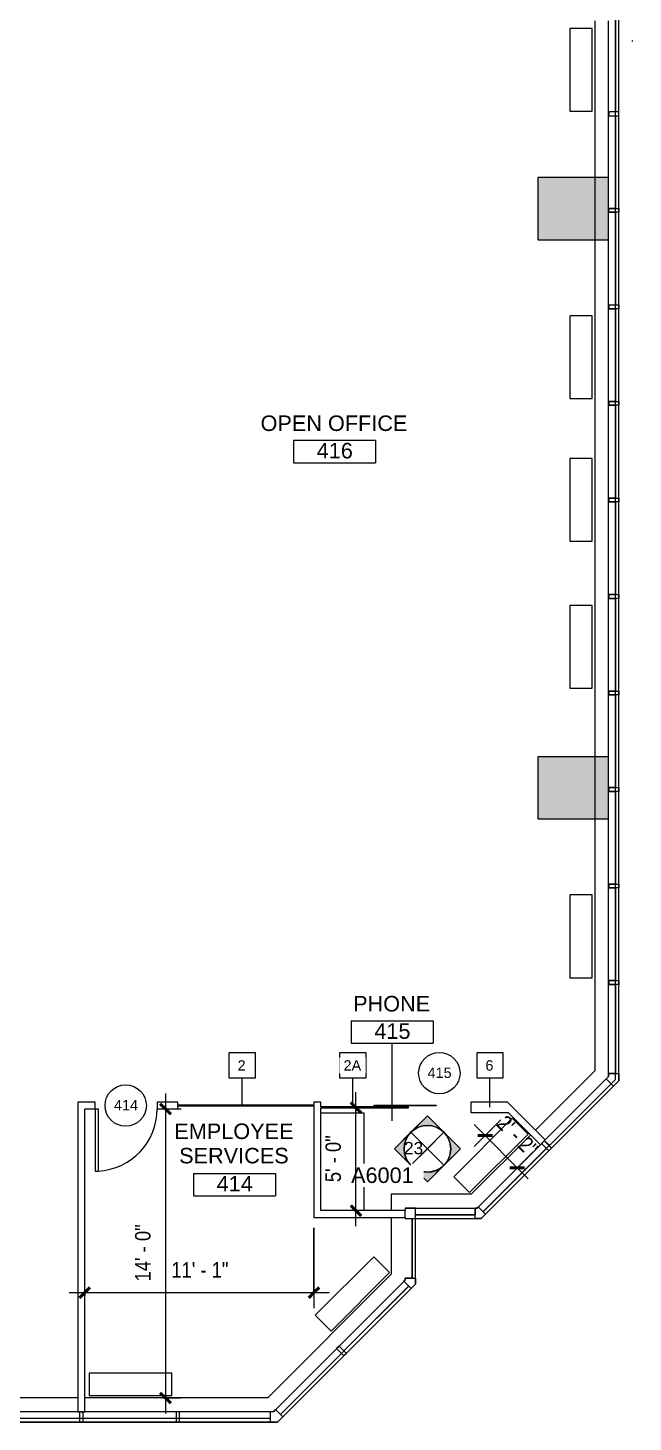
# Model space of a CAD drawing. Header units: inches. Extents: x -865 to 1895, y -762 to 1388.
# Drawn here: x 1544 to 1895, y -691 to 118 of the extents above; entities that cross this region are included whole.
import ezdxf

# ---------------------------------------------------------------- set-up
doc = ezdxf.new("R2010")
doc.units = ezdxf.units.IN
doc.header["$MEASUREMENT"] = 0
for name, color, linetype, lineweight in [('4th Floor Revit Background_dwg', 8, 'Continuous', 9), ('8309_BB$0$BB_COL_FILL', 7, 'Continuous', 9), ('8309_BB$0$BB_WIN_SILL', 7, 'Continuous', 9), ('A-ANNO-DIMS', 211, 'Continuous', 9), ('A-ANNO-DIMS-96', 211, 'Continuous', 9), ('A-ANNO-NOTE', 131, 'Continuous', 9), ('A-AREA-IDEN', 2, 'Continuous', 20), ('A-DOOR', 31, 'Continuous', 9), ('A-DOOR-IDEN', 31, 'Continuous', 20), ('A-EXIST-GLAZ', 7, 'Continuous', 9), ('A-EXIST-WALL-INT', 7, 'Continuous', 9), ('A-FLOR', 192, 'Continuous', 13), ('A-WALL', 113, 'Continuous', 9), ('A-WALL-IDEN', 211, 'Continuous', 20), ('G-ANNO-SYMB', 111, 'Continuous', 9), ('G-ANNO-TEXT', 231, 'Continuous', 9), ('I-WALL', 2, 'Continuous', 9), ('M-EXIST-HEAT', 7, 'Continuous', 9), ('Q-CASE', 31, 'Continuous', 9)]:
    doc.layers.add(name, color=color, linetype=linetype, lineweight=lineweight)
doc.styles.add('Arial_1', font='arial.ttf', dxfattribs={"height": 9})
doc.styles.add('Arial_2', font='arial.ttf', dxfattribs={"height": 7.125})
doc.styles.add('Arial_3', font='arial.ttf', dxfattribs={"height": 6})
doc.styles.add('Arial_4', font='arial.ttf', dxfattribs={"width": 0.85, "height": 9})
doc.styles.add('Arial_5', font='arial.ttf', dxfattribs={"height": 0.09375})
doc.dimstyles.new('Linear_-_3_32__Arial__85_-_1__Tolerance', dxfattribs={"dimscale": 12, "dimtxt": 9.182335, "dimasz": 0.5, "dimexe": 0.75, "dimexo": 0.5, "dimgap": 0.5, "dimtad": 1, "dimdec": 0, "dimzin": 3, "dimdsep": 46, "dimlunit": 4, "dimtxsty": 'Arial_4', "dimblk1": 'OBLIQUE', "dimblk2": 'OBLIQUE', "dimsah": 1, "dimcen": 0.09, "dimdle": 0.75, "dimazin": 0, "dimtfac": 1, "dimtdec": 4, "dimtix": 1, "dimtmove": 0, "dimatfit": 3, "dimfxl": 1, "dimtvp": 1, "dimfrac": 2, "dimtolj": 1, "dimtzin": 0, "dimarcsym": 2})

# ---------------------------------------------------------------- blocks, each defined once
blk = doc.blocks.new('Sliding - Single-Glass - No Frame - 36_ x 96_-2608974-4th Floor New Construction - Partition Plan')
at = {"layer": 'A-DOOR', "color": 250, "lineweight": 20}
for p, q in [((-38, 1.25), (-2, 1.25)), ((-38, 0.75), (-38, 1.25)), ((-2, 0.75), (-38, 0.75)), ((-2, 1.25), (-2, 0.75))]:
    blk.add_line(p, q, dxfattribs=at)
blk = doc.blocks.new('Counter Top _No Backsplash_ - Standard Counter Top-2604185-4th Floor New Construction - Partition Plan')
at = {"layer": 'Q-CASE', "lineweight": 13}
for p, q in [((-47.26, 0), (-47.26, 25)), ((-47.26, 25), (9.44, 25))]:
    blk.add_line(p, q, dxfattribs=at)
blk = doc.blocks.new('Single-Flush - 36_ x 96_-1532445-4th Floor New Construction - Partition Plan')
at = {"layer": 'A-DOOR', "color": 250, "lineweight": 20}
for p, q in [((16.25, 2), (16.25, 38.02)), ((18, 38.02), (16.25, 38.02)), ((18, 2), (18, 38.02)), ((18, 2), (16.25, 2))]:
    blk.add_line(p, q, dxfattribs=at)
at = {"layer": 'A-DOOR'}
blk.add_arc((18, 2), 36.07, 92.78116, 180, dxfattribs=at)
blk = doc.blocks.new('4th Floor Revit Background_dwg__O2-2868492-4th Floor New Construction - Partition Plan')
at = {"layer": '8309_BB$0$BB_WIN_SILL', "flags": 128}
blk.add_lwpolyline([(0.61, 0.609), (0.61, 0.258), (0.352, 0), (0, 0.352), (0.114, 0.466), (0.111, 0.609)], close=True, dxfattribs=at)
blk = doc.blocks.new('4th Floor Revit Background_dwg_8309_BB$0$MULL-2868498-4th Floor New Construction - Partition Plan')
at = {"layer": '8309_BB$0$BB_WIN_SILL', "flags": 128}
blk.add_lwpolyline([(-0.49, -0.092), (-0.49, 0.092), (0, 0.092), (0, -0.092)], close=True, dxfattribs=at)
blk = doc.blocks.new('4th Floor Revit Background_dwg_8309_BB$0$MULL-2868499-4th Floor New Construction - Partition Plan')
at = {"layer": '8309_BB$0$BB_WIN_SILL', "flags": 128}
blk.add_lwpolyline([(-0.49, -0.092), (-0.49, 0.092), (0, 0.092), (0, -0.092)], close=True, dxfattribs=at)
blk = doc.blocks.new('4th Floor Revit Background_dwg-1506688-4th Floor New Construction - Partition Plan')
at = {"layer": '8309_BB$0$BB_COL_FILL'}
for points in [[(3037.34, 835.78), (3037.34, 871.78), (2996.34, 871.78), (2996.34, 835.78)], [(3037.34, 499.78), (3037.34, 535.78), (2996.34, 535.78), (2996.34, 499.78)]]:
    blk.add_hatch(color=256, dxfattribs=at).paths.add_polyline_path(points, flags=0)
at = {"layer": 'A-EXIST-GLAZ'}
h = blk.add_hatch(color=256, dxfattribs=at)
h.paths.add_polyline_path([(3043.29, 403.68), (3043.34, 403.68), (3043.29, 405.83)], flags=0)
h.paths.add_polyline_path([(3043.29, 459.68), (3043.34, 459.68), (3043.29, 461.83)], flags=0)
h.paths.add_polyline_path([(3043.29, 571.68), (3043.34, 571.68), (3043.29, 571.73)], flags=0)
h.paths.add_polyline_path([(3043.29, 739.68), (3043.34, 739.68), (3043.29, 741.83)], flags=0)
h.paths.add_polyline_path([(3043.29, 795.68), (3043.34, 795.68), (3043.29, 795.73)], flags=0)
h.paths.add_polyline_path([(3043.29, 963.68), (3043.34, 963.68), (3043.29, 963.73)], flags=0)
at = {"layer": '8309_BB$0$BB_COL_FILL'}
for p, q in [((3037.34, 871.78), (2996.34, 871.78)), ((2996.34, 871.78), (2996.34, 835.78)), ((3037.34, 835.78), (3037.34, 871.78)), ((2996.34, 835.78), (3037.34, 835.78)), ((3037.34, 535.78), (2996.34, 535.78)), ((2996.34, 535.78), (2996.34, 499.78)), ((3037.34, 499.78), (3037.34, 535.78)), ((2996.34, 499.78), (3037.34, 499.78))]:
    blk.add_line(p, q, dxfattribs=at)
at = {"layer": 'A-EXIST-GLAZ'}
for p, q in [((2911.26, 268.45), (2911.26, 235.5)), ((2923.26, 233.2), (2923.26, 267.96)), ((2925.21, 269.91), (2959.97, 269.91)), ((2846.9, 154.17), (2921.26, 228.53)), ((2729.32, 155.78), (1729.43, 155.78)), ((2840.96, 155.78), (2733.32, 155.78)), ((2845.34, 149.78), (1729.34, 149.78)), ((2840.94, 151.78), (1729.51, 151.78))]:
    blk.add_line(p, q, dxfattribs=at)
at = {"layer": 'A-EXIST-GLAZ', "flags": 128}
for points in [[(3041.34, 963.68), (3041.34, 909.88), (3037.45, 909.88), (3037.45, 907.68), (3041.34, 907.68), (3041.34, 853.88), (3037.45, 853.88), (3037.34, 851.68), (3041.34, 851.68), (3041.34, 797.88), (3037.45, 797.88), (3037.45, 795.68), (3041.34, 795.68), (3041.34, 741.88), (3037.45, 741.88), (3037.45, 739.68), (3041.34, 739.68), (3041.34, 685.88), (3037.45, 685.88), (3037.45, 683.68), (3041.34, 683.68), (3041.34, 629.88), (3037.45, 629.88), (3037.45, 627.68), (3041.34, 627.68), (3041.34, 573.88), (3037.45, 573.88), (3037.45, 571.68), (3041.34, 571.68), (3041.34, 517.88), (3037.45, 517.88), (3037.45, 515.68), (3041.34, 515.68), (3041.34, 461.88), (3037.45, 461.88), (3037.45, 459.68), (3041.34, 459.68), (3041.34, 405.88), (3037.45, 405.88), (3037.45, 403.68), (3041.34, 403.68), (3041.34, 351.95), (3037.31, 351.95), (3037.35, 350.24), (3035.97, 348.87), (3038.78, 346.05), (3002.97, 310.24), (3000.02, 312.87), (2998.47, 311.31), (3001.26, 308.53), (2964.52, 271.79), (2961.69, 274.61), (2960.99, 273.91), (2959.97, 273.91), (2959.97, 269.91), (2925.26, 269.91), (2925.26, 273.91), (2919.26, 273.91), (2919.26, 272.45)], [(2919.26, 268.45), (2919.26, 267.91), (2925.26, 267.91), (2963.47, 267.91), (3043.34, 347.78), (3043.34, 1021.78)], [(2964.6, 271.87), (3041.34, 348.61), (3041.34, 1017.61)], [(3029.34, 962.74), (3029.34, 353.58), (2994.96, 319.2)], [(3000.61, 313.54), (3037.34, 350.27), (3037.34, 962.74)], [(2992.13, 316.37), (2957.67, 281.91), (2911.26, 281.91), (2911.26, 272.45)], [(2919.26, 273.91), (2960.99, 273.91), (2997.78, 310.71)], [(2919.26, 268.45), (2919.26, 267.91), (2923.26, 267.96), (2923.26, 233.2), (2919.26, 233.2), (2919.26, 232.18), (2918.56, 231.48), (2921.38, 228.65), (2883.78, 191.05), (2880.95, 193.87), (2879.46, 192.41), (2882.3, 189.57), (2846.9, 154.17), (2844.07, 157), (2842.85, 155.78), (2840.92, 155.78), (2840.92, 151.78), (2788.34, 151.78), (2788.34, 155.74), (2786.34, 155.74), (2786.34, 151.78), (2732.34, 151.78), (2732.34, 155.74), (2730.34, 155.74), (2730.34, 151.78), (2676.34, 151.78)], [(2848.31, 152.75), (2925.26, 229.7), (2925.26, 273.91)], [(2925.26, 267.91), (2925.26, 273.91), (2919.26, 273.91), (2919.26, 272.45)], [(2960.97, 273.91), (2961.68, 274.62), (2965.92, 270.38), (2963.46, 267.91), (2959.97, 267.91), (2959.97, 273.91)], [(2911.26, 235.5), (2839.54, 163.78), (2733.32, 163.78)], [(2919.26, 232.18), (2842.86, 155.78), (2844.1, 157.03)], [(2729.32, 163.78), (1731.61, 163.78), (1698.84, 196.55)], [(2840.91, 149.81), (2845.37, 149.81), (2848.31, 152.75), (2844.07, 157)], [(2842.86, 155.78), (2840.92, 155.78), (2840.92, 149.84)]]:
    blk.add_lwpolyline(points, dxfattribs=at)
for points in [[(2998.47, 311.31), (3000.02, 312.87), (3004.19, 308.71), (3002.63, 307.15)], [(2925.25, 233.2), (2925.25, 229.71), (2922.79, 227.25), (2918.55, 231.49), (2919.26, 232.2), (2919.26, 233.2)], [(2879.46, 192.41), (2880.94, 193.88), (2885.18, 189.64), (2883.7, 188.17)], [(2732.34, 155.74), (2730.34, 155.74), (2730.34, 149.8), (2732.34, 149.8)], [(2788.34, 155.74), (2786.34, 155.74), (2786.34, 149.8), (2788.34, 149.8)]]:
    blk.add_lwpolyline(points, close=True, dxfattribs=at)
at = {"layer": 'A-EXIST-WALL-INT', "flags": 128}
for points in [[(2996.34, 835.78), (3037.34, 835.78), (3037.34, 871.78), (2996.34, 871.78)], [(2996.34, 499.78), (3037.34, 499.78), (3037.34, 535.78), (2996.34, 535.78)]]:
    blk.add_lwpolyline(points, close=True, dxfattribs=at)
at = {"layer": 'M-EXIST-HEAT', "flags": 128}
for points in [[(3027.89, 910.35), (3027.89, 958.35), (3014.89, 958.35), (3014.89, 910.35)], [(3027.89, 743.58), (3027.89, 791.58), (3014.89, 791.58), (3014.89, 743.58)], [(3027.89, 660.78), (3027.89, 708.78), (3014.89, 708.78), (3014.89, 660.78)], [(3027.89, 575.58), (3027.89, 623.58), (3014.89, 623.58), (3014.89, 575.58)], [(3027.89, 407.58), (3027.89, 455.58), (3014.89, 455.58), (3014.89, 407.58)], [(2956.65, 282.93), (2990.59, 316.88), (2981.4, 326.07), (2947.46, 292.13)], [(2910.24, 236.52), (2876.29, 202.58), (2867.1, 211.77), (2901.04, 245.71)], [(2783.93, 178.22), (2735.93, 178.22), (2735.93, 165.22), (2783.93, 165.22)]]:
    blk.add_lwpolyline(points, close=True, dxfattribs=at)
at = {"extrusion": (0, 0, -1), "xscale": 12, "yscale": 12, "zscale": -12, "rotation": 180}
blk.add_blockref('4th Floor Revit Background_dwg_8309_BB$0$MULL-2868499-4th Floor New Construction - Partition Plan', (-3043.34, 908.78), dxfattribs=at)
at = {"xscale": 12, "yscale": 12, "zscale": 12}
for name, p in [('4th Floor Revit Background_dwg_8309_BB$0$MULL-2868498-4th Floor New Construction - Partition Plan', (3043.34, 852.78)), ('4th Floor Revit Background_dwg_8309_BB$0$MULL-2868498-4th Floor New Construction - Partition Plan', (3043.34, 796.78)), ('4th Floor Revit Background_dwg_8309_BB$0$MULL-2868498-4th Floor New Construction - Partition Plan', (3043.34, 740.78)), ('4th Floor Revit Background_dwg_8309_BB$0$MULL-2868498-4th Floor New Construction - Partition Plan', (3043.34, 684.78)), ('4th Floor Revit Background_dwg_8309_BB$0$MULL-2868498-4th Floor New Construction - Partition Plan', (3043.34, 628.78)), ('4th Floor Revit Background_dwg_8309_BB$0$MULL-2868498-4th Floor New Construction - Partition Plan', (3043.34, 572.78)), ('4th Floor Revit Background_dwg_8309_BB$0$MULL-2868498-4th Floor New Construction - Partition Plan', (3043.34, 516.78)), ('4th Floor Revit Background_dwg_8309_BB$0$MULL-2868498-4th Floor New Construction - Partition Plan', (3043.34, 460.78)), ('4th Floor Revit Background_dwg_8309_BB$0$MULL-2868498-4th Floor New Construction - Partition Plan', (3043.34, 404.78)), ('4th Floor Revit Background_dwg__O2-2868492-4th Floor New Construction - Partition Plan', (3035.97, 344.64))]:
    blk.add_blockref(name, p, dxfattribs=at)
blk = doc.blocks.new('FORM Room Tag - Name _ Number-61107-4th Floor New Construction - Partition Plan')
at = {"layer": 'A-AREA-IDEN'}
for p, q in [((-0.2444, -0.0231), (-0.2444, -0.1589)), ((-0.2444, -0.0231), (0.2515, -0.0231)), ((0.2515, -0.0231), (0.2515, -0.1589)), ((-0.2444, -0.1589), (0.2515, -0.1589))]:
    blk.add_line(p, q, dxfattribs=at)
blk = doc.blocks.new('Elevation - Interiors-59324-4th Floor New Construction - Partition Plan')
at = {"layer": 'G-ANNO-SYMB'}
h = blk.add_hatch(color=256, dxfattribs=at)
edge = h.paths.add_edge_path(flags=0)
edge.add_line((-0.0996, 0.0996), (0, 0.1992))
edge.add_line((0, 0.1992), (0.0996, 0.0996))
edge.add_arc((0, 0), 0.1409, 45, 135)
h = blk.add_hatch(color=256, dxfattribs=at)
edge = h.paths.add_edge_path(flags=0)
edge.add_line((-0.1992, 0), (-0.0996, 0.0996))
edge.add_arc((0, 0), 0.1409, 135, 225)
edge.add_line((-0.0996, -0.0996), (-0.1992, 0))
h = blk.add_hatch(color=256, dxfattribs=at)
edge = h.paths.add_edge_path(flags=0)
edge.add_line((0.1992, 0), (0.0996, -0.0996))
edge.add_arc((0, 0), 0.1409, 315, 405)
edge.add_line((0.0996, 0.0996), (0.1992, 0))
h = blk.add_hatch(color=256, dxfattribs=at)
edge = h.paths.add_edge_path(flags=0)
edge.add_arc((0, 0), 0.1409, 225, 315)
edge.add_line((0.0996, -0.0996), (0, -0.1992))
edge.add_line((0, -0.1992), (-0.0996, -0.0996))
for p, q in [((0, 0.1992), (-0.1992, 0)), ((0, 0.1992), (-0.0996, 0.0996)), ((0.1992, 0), (0, 0.1992)), ((0.0996, 0.0996), (0, 0.1992)), ((-0.0996, 0.0996), (-0.1992, 0)), ((-0.0996, 0.0996), (0.0996, -0.0996)), ((0.0996, 0.0996), (-0.0996, -0.0996)), ((0, 0), (-0.0996, 0.0996)), ((-0.0996, 0.0996), (0, 0)), ((0.0996, 0.0996), (0, 0)), ((0, 0), (0.0996, 0.0996)), ((0.1992, 0), (0.0996, 0.0996)), ((0, -0.1992), (0.1992, 0)), ((-0.1992, 0), (0, -0.1992)), ((-0.1992, 0), (-0.0996, -0.0996)), ((-0.0996, -0.0996), (0, 0)), ((0, 0), (-0.0996, -0.0996)), ((0, 0), (0.0996, -0.0996)), ((0.0996, -0.0996), (0, 0)), ((0.0996, -0.0996), (0.1992, 0)), ((-0.0996, -0.0996), (0, -0.1992)), ((0, -0.1992), (0.0996, -0.0996))]:
    blk.add_line(p, q, dxfattribs=at)
blk.add_circle((0, 0), 0.1409, dxfattribs=at)
for start, end in [(135, 225), (135, 225), (45, 135), (45, 135), (315, 45), (315, 45), (225, 315), (225, 315)]:
    blk.add_arc((0, 0), 0.1409, start, end, dxfattribs=at)
blk = doc.blocks.new('Elevation - Triangle - 51_256_-58624-4th Floor New Construction - Partition Plan')
at = {"layer": 'G-ANNO-SYMB'}
for p, q in [((0, 0.0996), (-0.0996, 0)), ((0.0996, 0), (0, 0.0996))]:
    blk.add_line(p, q, dxfattribs=at)
blk = doc.blocks.new('FORM Wall Tag - Default-61693-4th Floor New Construction - Partition Plan')
at = {"layer": 'A-WALL-IDEN'}
for p, q in [((-0.078125, 0.078125), (0.078125, 0.078125)), ((-0.078125, -0.078125), (-0.078125, 0.078125)), ((0.078125, 0.078125), (0.078125, -0.078125)), ((0.078125, -0.078125), (-0.078125, -0.078125))]:
    blk.add_line(p, q, dxfattribs=at)
blk = doc.blocks.new('FORM Door Tag - Default-60822-4th Floor New Construction - Partition Plan')
at = {"layer": 'A-DOOR-IDEN'}
blk.add_circle((-0.002, 0), 0.125, dxfattribs=at)
blk = doc.blocks.new('DIMBLOCK51-4th Floor New Construction - Partition Plan')
at = {"layer": 'A-ANNO-DIMS-96'}
for p, q in [((1623.54, -500.58), (1623.54, -686.21)), ((1621.79, -509.58), (1632.54, -509.58)), ((1623.54, -509.58), (1621.79, -509.58)), ((1621.79, -677.21), (1632.54, -677.21)), ((1623.54, -677.21), (1621.79, -677.21))]:
    blk.add_line(p, q, dxfattribs=at)
at = {"layer": 'A-ANNO-DIMS-96', "lineweight": 50}
for p, q in [((1623.54, -509.58), (1620.54, -506.58)), ((1623.54, -509.58), (1626.54, -512.58)), ((1623.54, -677.21), (1620.54, -674.21)), ((1623.54, -677.21), (1626.54, -680.21))]:
    blk.add_line(p, q, dxfattribs=at)
at = {"layer": 'A-ANNO-DIMS-96', "color": 0, "insert": (1605.86, -609.64), "char_height": 9, "width": 38.9896, "attachment_point": 1, "rotation": 90, "line_spacing_factor": 0.941778, "style": 'Arial_4'}
blk.add_mtext('14\' - 0"', dxfattribs=at)
blk = doc.blocks.new('_Oblique')
at = {"color": 0, "linetype": 'ByBlock', "lineweight": -2}
blk.add_line((-0.5, -0.5), (0.5, 0.5), dxfattribs=at)
blk = doc.blocks.new('DIMBLOCK52-4th Floor New Construction - Partition Plan')
at = {"layer": 'A-ANNO-DIMS-96'}
for p, q in [((1709.64, -578.54), (1709.64, -625.12)), ((1709.64, -616.12), (1709.64, -578.54)), ((1576.64, -617.87), (1576.64, -607.12)), ((1567.64, -616.12), (1718.64, -616.12)), ((1576.64, -616.12), (1576.64, -617.87))]:
    blk.add_line(p, q, dxfattribs=at)
at = {"layer": 'A-ANNO-DIMS-96', "lineweight": 50}
for p, q in [((1576.64, -616.12), (1579.64, -613.12)), ((1709.64, -616.12), (1712.64, -613.12)), ((1576.64, -616.12), (1573.64, -619.12)), ((1709.64, -616.12), (1706.64, -619.12))]:
    blk.add_line(p, q, dxfattribs=at)
at = {"layer": 'A-ANNO-DIMS-96', "color": 0, "insert": (1626.9, -598.43), "char_height": 9, "width": 38.9896, "attachment_point": 1, "line_spacing_factor": 0.941778, "style": 'Arial_4'}
blk.add_mtext('11\' - 1"', dxfattribs=at)
blk = doc.blocks.new('DIMBLOCK53-4th Floor New Construction - Partition Plan')
at = {"layer": 'A-ANNO-DIMS-96'}
for p, q in [((1818.18, -515.83), (1802.63, -531.37)), ((1809, -525), (1818.18, -515.83)), ((1834.05, -550.06), (1802.63, -518.64)), ((1836.87, -534.52), (1821.33, -550.06)), ((1827.69, -543.7), (1836.87, -534.52))]:
    blk.add_line(p, q, dxfattribs=at)
at = {"layer": 'A-ANNO-DIMS-96', "lineweight": 50}
for p, q in [((1809, -525), (1804.76, -525)), ((1809, -525), (1813.24, -525)), ((1827.69, -543.7), (1823.45, -543.7)), ((1827.69, -543.7), (1831.93, -543.7))]:
    blk.add_line(p, q, dxfattribs=at)
at = {"layer": 'A-ANNO-DIMS-96', "color": 0, "insert": (1821.41, -512.41), "char_height": 9, "width": 32.0393, "attachment_point": 1, "rotation": 315, "line_spacing_factor": 0.941778, "style": 'Arial_4'}
blk.add_mtext('2\' - 2"', dxfattribs=at)
blk = doc.blocks.new('DIMBLOCK54-4th Floor New Construction - Partition Plan')
at = {"layer": 'A-ANNO-DIMS-96'}
for p, q in [((1734.02, -577.54), (1734.02, -499.83)), ((1735.77, -508.83), (1725.02, -508.83)), ((1734.02, -508.83), (1735.77, -508.83)), ((1735.77, -568.54), (1725.02, -568.54)), ((1734.02, -568.54), (1735.77, -568.54))]:
    blk.add_line(p, q, dxfattribs=at)
at = {"layer": 'A-ANNO-DIMS-96', "lineweight": 50}
for p, q in [((1734.02, -508.83), (1731.02, -505.83)), ((1734.02, -508.83), (1737.02, -511.83)), ((1734.02, -568.54), (1731.02, -565.54)), ((1734.02, -568.54), (1737.02, -571.54))]:
    blk.add_line(p, q, dxfattribs=at)
at = {"layer": 'A-ANNO-DIMS-96', "color": 0, "insert": (1716.33, -552.04), "char_height": 9, "width": 32.0393, "attachment_point": 1, "rotation": 90, "line_spacing_factor": 0.941778, "style": 'Arial_4'}
blk.add_mtext('5\' - 0"', dxfattribs=at)
blk = doc.blocks.new('FORM Keynote Tag - Default w_arrow-62346-_A1003 - Partition Plan Keynotes')
at = {"layer": 'A-ANNO-NOTE', "lineweight": 20}
for p, q in [((41.45, 110.33), (41.4, 110.23)), ((41.4, 110.23), (41.45, 110.14)), ((41.45, 110.33), (41.56, 110.33)), ((41.45, 110.14), (41.56, 110.14)), ((41.61, 110.23), (41.56, 110.33)), ((41.56, 110.14), (41.61, 110.23))]:
    blk.add_line(p, q, dxfattribs=at)

msp = doc.modelspace()

# ---------------------------------------------------------------- linework, layer by layer
at = {"layer": 'A-AREA-IDEN'}
msp.add_line((1755.1, -516.37), (1755.1, -471.99), dxfattribs=at)
at = {"layer": 'A-FLOR'}
for p, q in [((1886.62, -493.25), (1886.62, 180.84)), ((1806.8, -573.07), (1886.62, -493.25)), ((1768.58, -611.28), (1768.58, -573.07)), ((1768.58, -573.07), (1806.8, -573.07)), ((1688.61, -691.25), (1768.58, -611.28)), ((569.18, -691.25), (1688.61, -691.25))]:
    msp.add_line(p, q, dxfattribs=at)
at = {"layer": 'A-WALL', "color": 250, "lineweight": 20}
for p, q in [((1572.64, -505.58), (1572.64, -685.22)), ((1582.64, -505.58), (1572.64, -505.58)), ((1576.64, -685.22), (1576.64, -509.58)), ((1576.64, -509.58), (1582.64, -509.58)), ((1582.64, -509.58), (1582.64, -505.58)), ((1630.64, -505.58), (1618.64, -505.58)), ((1618.64, -505.58), (1618.64, -509.58)), ((1618.64, -509.58), (1630.64, -509.58)), ((1630.64, -507.33), (1630.64, -505.58)), ((1630.64, -509.58), (1630.64, -507.83)), ((1713.64, -505.58), (1709.64, -505.58)), ((1709.64, -505.58), (1709.64, -507.33)), ((1709.64, -507.83), (1709.64, -572.54)), ((1713.64, -508.33), (1713.64, -505.58)), ((1713.64, -568.54), (1713.64, -508.83)), ((1822.08, -505.58), (1800.64, -505.58)), ((1800.64, -505.58), (1800.64, -511.58)), ((1843.94, -527.45), (1822.08, -505.58)), ((1800.64, -511.58), (1822.42, -511.58)), ((1822.42, -511.58), (1841.11, -530.28)), ((1841.11, -530.28), (1843.94, -527.45)), ((1709.64, -572.54), (1762.58, -572.54)), ((1762.58, -568.54), (1713.64, -568.54)), ((1762.58, -572.54), (1762.58, -568.54)), ((1572.64, -685.22), (1576.64, -685.22))]:
    msp.add_line(p, q, dxfattribs=at)
at = {"layer": 'A-WALL-IDEN'}
for p, q in [((1668.04, -507.58), (1668.04, -491.77)), ((1732.3, -508.58), (1732.3, -491.77)), ((1811.84, -508.58), (1811.84, -491.77))]:
    msp.add_line(p, q, dxfattribs=at)
at = {"layer": 'I-WALL', "color": 250, "lineweight": 20}
for p, q in [((1709.64, -507.33), (1630.64, -507.33)), ((1630.64, -507.83), (1709.64, -507.83)), ((1764.64, -508.33), (1713.64, -508.33)), ((1713.64, -508.83), (1764.64, -508.83)), ((1764.64, -508.83), (1764.64, -508.33))]:
    msp.add_line(p, q, dxfattribs=at)

# ---------------------------------------------------------------- block references
at = {"layer": '4th Floor Revit Background_dwg', "color": 7}
msp.add_blockref('4th Floor Revit Background_dwg-1506688-4th Floor New Construction - Partition Plan', (-1156.67, -840.99), dxfattribs=at)
at = {"layer": 'A-ANNO-NOTE', "lineweight": 20}
for p in [(1852.87, 0), (1852.87, -0.36)]:
    msp.add_blockref('FORM Keynote Tag - Default w_arrow-62346-_A1003 - Partition Plan Keynotes', p, dxfattribs=at)
at = {"layer": 'A-AREA-IDEN', "xscale": 95.99999999999994, "yscale": 95.99999999999994, "zscale": 95.99999999999994}
for p in [(1721.3, -119.38), (1754.76, -456.16), (1663.24, -544.73)]:
    msp.add_blockref('FORM Room Tag - Name _ Number-61107-4th Floor New Construction - Partition Plan', p, dxfattribs=at)
at = {"layer": 'A-DOOR', "lineweight": 13, "rotation": 180}
msp.add_blockref('Single-Flush - 36_ x 96_-1532445-4th Floor New Construction - Partition Plan', (1600.64, -507.58), dxfattribs=at)
at = {"layer": 'A-DOOR', "lineweight": 13}
msp.add_blockref('Sliding - Single-Glass - No Frame - 36_ x 96_-2608974-4th Floor New Construction - Partition Plan', (1782.64, -508.58), dxfattribs=at)
at = {"layer": 'A-DOOR-IDEN', "xscale": 95.99999999999994, "yscale": 95.99999999999994, "zscale": 95.99999999999994}
for p in [(1782.64, -488.77), (1600.64, -507.58)]:
    msp.add_blockref('FORM Door Tag - Default-60822-4th Floor New Construction - Partition Plan', p, dxfattribs=at)
at = {"layer": 'A-WALL-IDEN', "xscale": 95.99999999999994, "yscale": 95.99999999999994, "zscale": 95.99999999999994}
for p in [(1668.04, -484.27), (1732.3, -484.27), (1811.84, -484.27)]:
    msp.add_blockref('FORM Wall Tag - Default-61693-4th Floor New Construction - Partition Plan', p, dxfattribs=at)
at = {"layer": 'G-ANNO-SYMB', "xscale": 95.99999999999994, "yscale": 95.99999999999994, "zscale": 95.99999999999994}
msp.add_blockref('Elevation - Interiors-59324-4th Floor New Construction - Partition Plan', (1775.52, -532.67), dxfattribs=at)
at = {"layer": 'Q-CASE', "lineweight": 13, "rotation": 269.9999999999998}
msp.add_blockref('Counter Top _No Backsplash_ - Standard Counter Top-2604185-4th Floor New Construction - Partition Plan', (1713.64, -559.1), dxfattribs=at)

# ---------------------------------------------------------------- texts
at = {"layer": 'A-ANNO-NOTE', "char_height": 0.0937, "width": 0.0872, "attachment_point": 2, "line_spacing_factor": 0.941778, "style": 'Arial_5'}
for s, insert in [('2', (1894.37, 109.93)), ('1', (1894.37, 110.28))]:
    msp.add_mtext(s, dxfattribs=dict(at, insert=insert))
at = {"layer": 'A-AREA-IDEN', "lineweight": 9, "char_height": 9, "attachment_point": 2, "line_spacing_factor": 0.941778, "style": 'Arial_1'}
for s, insert, width in [('OPEN OFFICE', (1721.31, -107.2), 101.7022), ('416', (1721.78, -123.1), 25.1225), ('PHONE', (1754.77, -443.98), 53.3303), ('415', (1755.23, -459.88), 25.1225), ('EMPLOYEE\\PSERVICES', (1663.25, -518), 82.4195), ('414', (1663.72, -548.44), 25.1225)]:
    msp.add_mtext(s, dxfattribs=dict(at, insert=insert, width=width))
at = {"layer": 'A-DOOR-IDEN', "lineweight": 9, "char_height": 6, "width": 16.7484, "attachment_point": 2, "line_spacing_factor": 0.941778, "style": 'Arial_3'}
for s, insert in [('415', (1782.6, -485.54)), ('414', (1600.6, -504.35))]:
    msp.add_mtext(s, dxfattribs=dict(at, insert=insert))
at = {"layer": 'G-ANNO-SYMB', "insert": (1767.53, -528.7), "char_height": 7.125, "width": 13.2588, "attachment_point": 2, "line_spacing_factor": 0.941778, "style": 'Arial_2'}
msp.add_mtext('23', dxfattribs=at)
at = {"layer": 'G-ANNO-TEXT', "color": 7, "char_height": 0.0937, "width": 0.4015, "attachment_point": 1, "style": 'Arial_5'}
for insert in [(1894.57, 110.27), (1894.57, 109.93)]:
    msp.add_mtext('TEXT', dxfattribs=dict(at, insert=insert))

# ---------------------------------------------------------------- dimensions: what is measured, and where the dimension line sits
at = {"layer": 'A-ANNO-DIMS'}
for base, p1, p2, angle, override, picture, middle in [((1623.54, -677.21), (1627.79, -509.58), (1627.79, -677.21), 90, {"dimpost": '<>', "dimfxl": 167.623724}, 'DIMBLOCK51-4th Floor New Construction - Partition Plan', (1612.95, -593.4)), ((1809, -525), (1841.11, -530.28), (1822.42, -511.58), 315, {"dimpost": '<>', "dimfxl": 26.435541}, 'DIMBLOCK53-4th Floor New Construction - Partition Plan', (1825.78, -526.91))]:
    dim = msp.add_linear_dim(base=base, p1=p1, p2=p2, angle=angle, dimstyle='Linear_-_3_32__Arial__85_-_1__Tolerance', override=override, dxfattribs=at)
    dim.commit()
    dim.dimension.update_dxf_attribs({"geometry": picture, "text_midpoint": middle})
dim = msp.add_linear_dim(base=(1709.64, -616.12), p1=(1576.64, -611.87), p2=(1709.64, -572.54), dimstyle='Linear_-_3_32__Arial__85_-_1__Tolerance', override={"dimpost": '<>', "dimfxl": 138.694089}, dxfattribs=at)
dim.commit()
dim.dimension.update_dxf_attribs({"geometry": 'DIMBLOCK52-4th Floor New Construction - Partition Plan', "text_midpoint": (1643.14, -605.6)})

# ---------------------------------------------------------------- next in the draw order: texts
at = {"layer": 'A-WALL-IDEN', "lineweight": 9, "char_height": 6, "attachment_point": 2, "line_spacing_factor": 0.941778, "style": 'Arial_3', "bg_fill": 3, "box_fill_scale": 1.25, "bg_fill_color": 256, "bg_fill_true_color": 13158600, "bg_fill_transparency": 0}
for s, insert, width in [('2', (1667.73, -481.3), 5.5828), ('2A', (1731.98, -481.3), 12.2674), ('6', (1811.53, -481.3), 5.5828)]:
    msp.add_mtext(s, dxfattribs=dict(at, insert=insert, width=width))
at = {"layer": 'G-ANNO-SYMB', "insert": (1749.41, -543.51), "char_height": 9, "width": 43.5237, "attachment_point": 2, "line_spacing_factor": 0.941778, "style": 'Arial_1', "bg_fill": 3, "box_fill_scale": 1.25, "bg_fill_color": 256, "bg_fill_true_color": 13158600, "bg_fill_transparency": 0}
msp.add_mtext('A6001', dxfattribs=at)

# ---------------------------------------------------------------- next in the draw order: block references
at = {"layer": 'G-ANNO-SYMB', "xscale": 95.99999999999994, "yscale": 95.99999999999994, "zscale": 95.99999999999994, "rotation": 90}
msp.add_blockref('Elevation - Triangle - 51_256_-58624-4th Floor New Construction - Partition Plan', (1765.95, -532.67), dxfattribs=at)

# ---------------------------------------------------------------- next in the draw order: dimensions: what is measured, and where the dimension line sits
at = {"layer": 'A-ANNO-DIMS'}
dim = msp.add_linear_dim(base=(1734.02, -508.83), p1=(1729.77, -568.54), p2=(1729.77, -508.83), angle=90, dimstyle='Linear_-_3_32__Arial__85_-_1__Tolerance', override={"dimpost": '<>', "dimfxl": 59.705961}, dxfattribs=at)
dim.commit()
dim.dimension.update_dxf_attribs({"geometry": 'DIMBLOCK54-4th Floor New Construction - Partition Plan', "text_midpoint": (1723.42, -538.69)})

doc.saveas('drawing.dxf')
